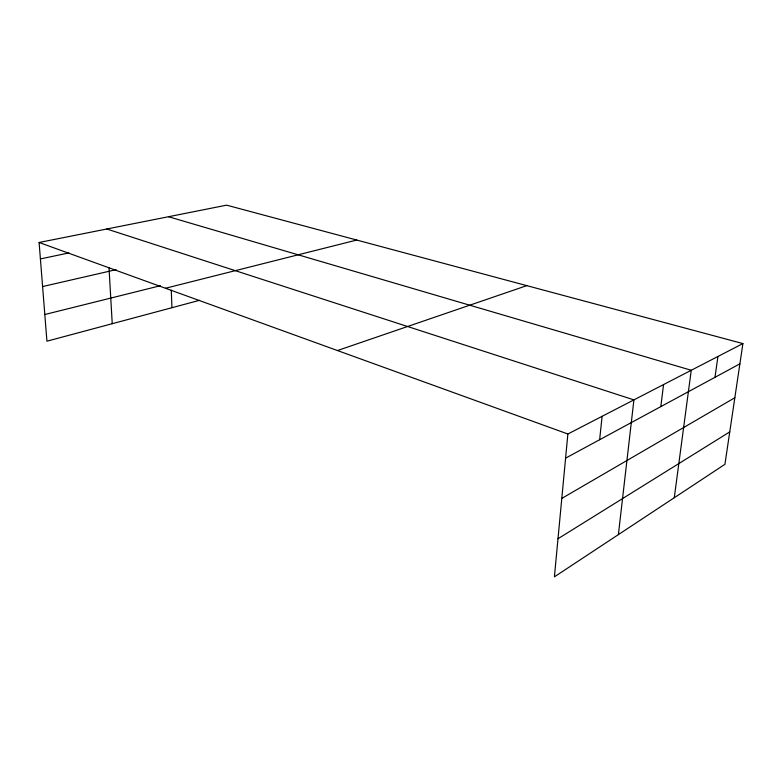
<?xml version="1.0" encoding="UTF-8"?>
<svg xmlns="http://www.w3.org/2000/svg" width="782" height="782" viewBox="0 0 782 782"><rect width="100%" height="100%" fill="white"/><g stroke="black" fill="none" stroke-linecap="round" stroke-linejoin="round"><path stroke-width="1.17" d="M742.9 343.581L567.869 434L554.399 576.842L724.924 464.312L742.9 343.581L226.614 205.158L39.1 242.479L46.93 341.196L199.586 300.298M599.638 439.719L602.101 416.317M618.386 534.614L633.919 399.885L106.792 228.999M660.81 406.62L663.556 384.568M674.279 497.733L691.249 370.267L168.492 216.722M714.983 377.315L717.925 356.484M557.996 538.749L729.753 431.899M561.799 498.408L734.836 397.745M565.591 458.144L739.889 363.835M337.453 350.541L526.794 285.645M165.491 288.255L356.739 240.045M44.809 314.52L160.408 285.713M42.599 286.554L116.127 269.663M40.4 258.92L68.904 252.918M39.1 242.479L567.869 434M109.011 267.639L112.237 323.699M171.278 290.112L171.942 307.697"/></g></svg>
